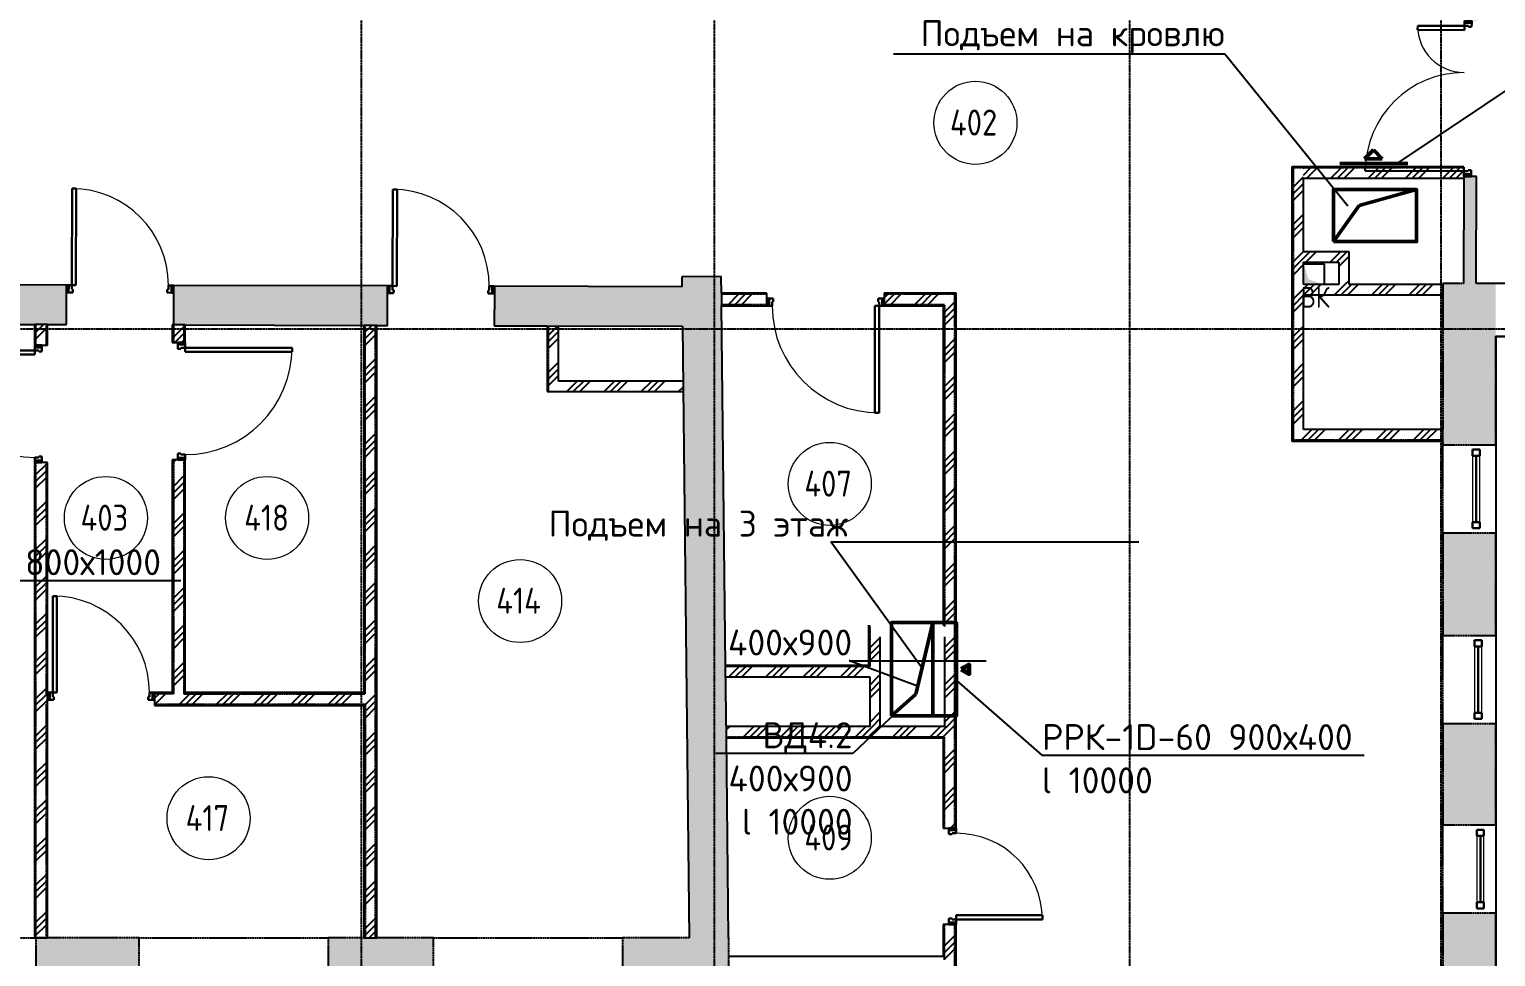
# Model space of a CAD drawing. Header units: millimetres. Extents: x -99936 to 523262, y -63190 to 327013.
# Drawn here: x 358565 to 372688, y 2708 to 11641 of the extents above; entities that cross this region are included whole.
import ezdxf
from ezdxf import colors
from ezdxf.entities.mleader import LeaderData, LeaderLine
from ezdxf.math import Vec2, Vec3

# ---------------------------------------------------------------- set-up
doc = ezdxf.new("R2010")
doc.units = ezdxf.units.MM
doc.linetypes.add('ADSK_Линия сетки', pattern=[25, 20, -2.5, 0, -2.5])
doc.linetypes.add('ADSK_Снесено', pattern=[4.5, 3, -1.5])
for name, color, linetype, lineweight, true_color in [('_ Окна', 5, 'Continuous', 30, 0x0000ff), ('Линии', 7, 'Continuous', 9, 0x00a600), ('Стены внутренние', 5, 'Continuous', 18, 0x0000ff), ('Стены наружные', 1, 'ADSK_Снесено', 18, 0xff0000)]:
    doc.layers.add(name, color=color, linetype=linetype, lineweight=lineweight, true_color=true_color)
for name, color, linetype, lineweight in [('Аннотация', 7, 'Continuous', 9), ('Вытяжка', 5, 'Continuous', 60), ('Двери', 251, 'Continuous', 18), ('ДУ', 5, 'Continuous', 50), ('Марки помещений', 7, 'Continuous', 20), ('Окна', 251, 'Continuous', 18), ('ПОДПОР', 1, 'Continuous', 50), ('Узлы', 7, 'Continuous', 18)]:
    doc.layers.add(name, color=color, linetype=linetype, lineweight=lineweight)
doc.styles.add('GOST Common_1', font='GOST Common_0.ttf', dxfattribs={"width": 0.9, "height": 200})
doc.styles.add('GOST Common_2', font='GOST Common_0.ttf', dxfattribs={"width": 0.9, "height": 250})
doc.styles.add('ISOCPEUR', font='isocpeur.ttf', dxfattribs={"height": 250})
pattern_1 = [(45, (322754.53, 150), (-179.6051, 179.6051), []), (45, (322818.03, 150), (0, 359.2102), []), (45, (322691.03, 150), (0, 359.2102), [])]

# ---------------------------------------------------------------- blocks, each defined once
blk = doc.blocks.new('Витраж-тент со смещением вовне - 60мм 30 сдвиг-1466964-04 План 4-го этажа')
at = {"layer": '_ Окна'}
for p, q in [((-379, 25), (-379, -45)), ((-379, 25), (-319, 25)), ((-379, -45), (-379, 25)), ((-319, 25), (-319, -45)), ((379, 25), (319, 25)), ((319, 25), (319, -45)), ((379, -45), (379, 25)), ((379, -45), (379, 25)), ((-319, -45), (-379, -45)), ((-319, -10), (319, -10)), ((319, -45), (379, -45))]:
    blk.add_line(p, q, dxfattribs=at)
at = {"layer": 'Окна'}
for p, q in [((319, 25), (-319, 25)), ((-319, -45), (319, -45))]:
    blk.add_line(p, q, dxfattribs=at)
blk = doc.blocks.new('AC_Дверь_Однопольная - Д-36л 1130х2200h-2279770-04 План 4-го этажа')
at = {"layer": 'Двери', "lineweight": 30}
for p, q in [((515, 1092), (475, 1092)), ((475, 1092), (475, 62)), ((515, 62), (515, 1092)), ((-545, 62), (-565, 62)), ((-565, 62), (-565, -8)), ((-515, 62), (-545, 62)), ((-545, 62), (-545, -8)), ((-545, -8), (-545, 62)), ((-515, 22), (-515, 62)), ((-505, 22), (-515, 22)), ((-505, -8), (-505, 22)), ((475, 62), (515, 62)), ((515, 22), (505, 22)), ((505, 22), (505, -8)), ((545, 62), (515, 62)), ((515, 62), (515, 22)), ((545, -8), (545, 62)), ((565, 62), (545, 62)), ((545, 62), (545, -8)), ((565, -8), (565, 62)), ((-565, -8), (-545, -8)), ((-545, -8), (-505, -8)), ((505, -8), (545, -8)), ((545, -8), (565, -8))]:
    blk.add_line(p, q, dxfattribs=at)
at = {"layer": 'Двери'}
blk.add_arc((515, 62), 1030, 90, 180, dxfattribs=at)
blk = doc.blocks.new('AC_Дверь_Однопольная - Д-35п 1130х2200h-1983249-04 План 4-го этажа')
at = {"layer": 'Двери', "lineweight": 30}
for p, q in [((-515, 1092), (-475, 1092)), ((-515, 62), (-515, 1092)), ((-475, 1092), (-475, 62)), ((-565, 62), (-545, 62)), ((-565, -8), (-565, 62)), ((-545, 62), (-515, 62)), ((-545, -8), (-545, 62)), ((-545, 62), (-545, -8)), ((-475, 62), (-515, 62)), ((-515, 62), (-515, 22)), ((-515, 22), (-505, 22)), ((-505, 22), (-505, -8)), ((505, 22), (515, 22)), ((505, -8), (505, 22)), ((515, 62), (545, 62)), ((515, 22), (515, 62)), ((545, 62), (545, -8)), ((545, 62), (565, 62)), ((545, -8), (545, 62)), ((565, 62), (565, -8)), ((-545, -8), (-565, -8)), ((-505, -8), (-545, -8)), ((545, -8), (505, -8)), ((565, -8), (545, -8))]:
    blk.add_line(p, q, dxfattribs=at)
at = {"layer": 'Двери'}
blk.add_arc((-515, 62), 1030, 0, 90, dxfattribs=at)
blk = doc.blocks.new('AC_Дверь_Однопольная - Д-19п 1030х2200h-1983254-04 План 4-го этажа')
at = {"layer": 'Двери', "lineweight": 30}
for p, q in [((-465, 992), (-425, 992)), ((-465, 62), (-465, 992)), ((-425, 992), (-425, 62)), ((-515, 62), (-495, 62)), ((-515, -8), (-515, 62)), ((-495, 62), (-465, 62)), ((-495, -8), (-495, 62)), ((-495, 62), (-495, -8)), ((-425, 62), (-465, 62)), ((-465, 62), (-465, 22)), ((-465, 22), (-455, 22)), ((-455, 22), (-455, -8)), ((455, 22), (465, 22)), ((455, -8), (455, 22)), ((465, 62), (495, 62)), ((465, 22), (465, 62)), ((495, 62), (495, -8)), ((495, 62), (515, 62)), ((495, -8), (495, 62)), ((515, 62), (515, -8)), ((-495, -8), (-515, -8)), ((-455, -8), (-495, -8)), ((495, -8), (455, -8)), ((515, -8), (495, -8))]:
    blk.add_line(p, q, dxfattribs=at)
at = {"layer": 'Двери'}
blk.add_arc((-465, 62), 930, 0, 90, dxfattribs=at)
blk = doc.blocks.new('AC_Дверь_Однопольная - Д-30п 1030х2200h-1983150-04 План 4-го этажа')
at = {"layer": 'Двери', "lineweight": 30}
for p, q in [((-465, 1120), (-425, 1120)), ((-465, 190), (-465, 1120)), ((-425, 1120), (-425, 190)), ((-515, 190), (-495, 190)), ((-515, 120), (-515, 190)), ((-495, 190), (-465, 190)), ((-495, 120), (-495, 190)), ((-495, 190), (-495, 120)), ((-425, 190), (-465, 190)), ((-465, 190), (-465, 150)), ((-465, 150), (-455, 150)), ((-455, 150), (-455, 120)), ((455, 150), (465, 150)), ((455, 120), (455, 150)), ((465, 190), (495, 190)), ((465, 150), (465, 190)), ((495, 190), (495, 120)), ((495, 190), (515, 190)), ((495, 120), (495, 190)), ((515, 190), (515, 120)), ((-495, 120), (-515, 120)), ((-455, 120), (-495, 120)), ((495, 120), (455, 120)), ((515, 120), (495, 120))]:
    blk.add_line(p, q, dxfattribs=at)
at = {"layer": 'Двери'}
blk.add_arc((-465, 190), 930, 0, 90, dxfattribs=at)
blk = doc.blocks.new('AC_Дверь_Однопольная - Д-27л 930х2200h-1983253-04 План 4-го этажа')
at = {"layer": 'Двери', "lineweight": 30}
for p, q in [((415, 892), (375, 892)), ((375, 892), (375, 62)), ((415, 62), (415, 892)), ((-445, 62), (-465, 62)), ((-465, 62), (-465, -8)), ((-415, 62), (-445, 62)), ((-445, 62), (-445, -8)), ((-445, -8), (-445, 62)), ((-415, 22), (-415, 62)), ((-405, 22), (-415, 22)), ((-405, -8), (-405, 22)), ((375, 62), (415, 62)), ((415, 22), (405, 22)), ((405, 22), (405, -8)), ((445, 62), (415, 62)), ((415, 62), (415, 22)), ((445, -8), (445, 62)), ((465, 62), (445, 62)), ((445, 62), (445, -8)), ((465, -8), (465, 62)), ((-465, -8), (-445, -8)), ((-445, -8), (-405, -8)), ((405, -8), (445, -8)), ((445, -8), (465, -8))]:
    blk.add_line(p, q, dxfattribs=at)
at = {"layer": 'Двери'}
blk.add_arc((415, 62), 830, 90, 180, dxfattribs=at)
blk = doc.blocks.new('AC_Дверь_Двупольная - Д-28п 1500х2200h-2039710-04 План 4-го этажа')
at = {"layer": 'Двери', "lineweight": 30}
for p, q in [((-700, 1010), (-660, 1010)), ((-700, 60), (-700, 1010)), ((-660, 1010), (-660, 60)), ((700, 510), (660, 510)), ((660, 510), (660, 60)), ((700, 60), (700, 510)), ((-750, 60), (-730, 60)), ((-750, -10), (-750, 60)), ((-730, 60), (-700, 60)), ((-730, -10), (-730, 60)), ((-730, 60), (-730, -10)), ((-660, 60), (-700, 60)), ((-700, 60), (-700, 20)), ((-700, 20), (-690, 20)), ((-690, 20), (-690, -10)), ((660, 60), (700, 60)), ((700, 20), (690, 20)), ((690, 20), (690, -10)), ((730, 60), (700, 60)), ((700, 60), (700, 20)), ((730, -10), (730, 60)), ((750, 60), (730, 60)), ((730, 60), (730, -10)), ((750, -10), (750, 60)), ((-730, -10), (-750, -10)), ((-690, -10), (-730, -10)), ((690, -10), (730, -10)), ((730, -10), (750, -10))]:
    blk.add_line(p, q, dxfattribs=at)
at = {"layer": 'Двери'}
for centre, radius, start, end in [((-700, 60), 950, 360, 90), ((700, 60), 450, 90, 180)]:
    blk.add_arc(centre, radius, start, end, dxfattribs=at)
blk = doc.blocks.new('ADSK_Марка_Помещение_ОдноЗначение - Номер-247393-04 План 4-го этажа')
at = {"layer": 'Марки помещений'}
blk.add_circle((0, 0), 4, dxfattribs=at)
blk = doc.blocks.new('*U2030')
for p, q in [((0, 450), (0, -450)), ((0, 0), (0, 50))]:
    blk.add_line(p, q)
at = {"layer": 'Вытяжка'}
blk.add_lwpolyline([(45, 0), (122, -44), (122, 44)], close=True, dxfattribs=at)

msp = doc.modelspace()

# ---------------------------------------------------------------- hatches: boundary and pattern name
at = {"layer": 'Стены внутренние', "lineweight": 25, "true_color": 0x636466}
h = msp.add_hatch(color=251, dxfattribs=at)
h.paths.add_polyline_path([(372498.884, 9192.302), (372502.155, 10224.395), (372382.154, 10224.554), (372378.883, 9192.302)])
h.paths.add_polyline_path([(372506.908, 11724.388), (372510.046, 12714.669), (372390.046, 12714.669), (372386.909, 11724.768), (372456.908, 11724.546)])
h = msp.add_hatch(dxfattribs=at)
h.set_pattern_fill('FP_1', color=251, style=0, pattern_type=2)
h.set_pattern_definition(pattern_1)
h.paths.add_polyline_path([(370737.38, 7786.788), (370837.38, 7786.788), (370837.38, 10224.775), (370737.38, 10224.775), (370737.38, 8164.708)])
h = msp.add_hatch(dxfattribs=at)
h.set_pattern_fill('FP_1', color=251, style=0, pattern_type=2)
h.set_pattern_definition([(45, (322754.53, 231.5), (-179.6051, 179.6051), []), (45, (322818.03, 231.5), (0, 359.2102), []), (45, (322691.03, 231.5), (0, 359.2102), [])])
h.paths.add_polyline_path([(372381.838, 10206.285), (372382.155, 10306.285), (370837.38, 10306.285), (370837.38, 10206.285), (372330.747, 10206.285)])
h = msp.add_hatch(dxfattribs=at)
h.set_pattern_fill('FP_1', color=251, style=0, pattern_type=2)
h.set_pattern_definition(pattern_1)
h.paths.add_polyline_path([(371277.38, 9397.404), (371277.38, 9497.404), (370837.38, 9497.404), (370837.38, 9397.404), (371177.38, 9397.404)])
h = msp.add_hatch(dxfattribs=at)
h.set_pattern_fill('FP_1', color=251, style=0, pattern_type=2)
h.set_pattern_definition(pattern_1)
h.paths.add_polyline_path([(371177.38, 9182.358), (371277.38, 9182.358), (371277.38, 9397.404), (371177.38, 9397.404), (371177.38, 9192.302)])
h = msp.add_hatch(color=251, dxfattribs=at)
h.paths.add_polyline_path([(364854.769, 8781.477), (364850.53, 9161.49), (363044.376, 9166.264), (363043.372, 8786.266), (363813.805, 8784.229)])
h.paths.add_polyline_path([(362013.375, 8788.988), (362013.375, 9168.989), (359954.156, 9174.433), (359953.152, 8794.434), (361561.126, 8790.184)])
h.paths.add_polyline_path([(358923.155, 8797.156), (358923.975, 9177.155), (356028.728, 9184.809), (356027.724, 8804.81), (357055.769, 8802.093)])
msp.add_hatch(color=251, dxfattribs=at).paths.add_polyline_path([(364920.502, 2889.504), (365300.526, 2889.504), (365229.448, 9260.612), (364849.471, 9256.372), (364912.593, 3598.48)])
h = msp.add_hatch(dxfattribs=at)
h.set_pattern_fill('FP_1', color=251, style=0, pattern_type=2)
h.set_pattern_definition(pattern_1)
h.paths.add_polyline_path([(372177.935, 9082.358), (372177.935, 9182.358), (370837.38, 9182.358), (370837.38, 9082.358), (371037.38, 9082.358)])
h = msp.add_hatch(dxfattribs=at)
h.set_pattern_fill('FP_1', color=251, style=0, pattern_type=2)
h.set_pattern_definition(pattern_1)
h.paths.add_polyline_path([(367479.88, 8988.917), (367479.88, 9088.917), (366799.88, 9088.917), (366799.88, 8988.917), (367379.88, 8988.917)])
h.paths.add_polyline_path([(365669.88, 8988.917), (365669.88, 9088.917), (365231.363, 9088.917), (365232.479, 8988.917), (365629.821, 8988.917)])
h = msp.add_hatch(dxfattribs=at)
h.set_pattern_fill('FP_1', color=251, style=0, pattern_type=2)
h.set_pattern_definition(pattern_1)
h.paths.add_polyline_path([(367479.88, 5788.845), (367479.88, 8988.917), (367379.88, 8988.917), (367379.88, 5788.845)])
h = msp.add_hatch(dxfattribs=at)
h.set_pattern_fill('FP_1', color=251, style=0, pattern_type=2)
h.set_pattern_definition(pattern_1)
h.paths.add_polyline_path([(358629.152, 2890.465), (358729.152, 2890.465), (358729.152, 7467.638), (358629.152, 7467.638), (358629.152, 3608.273)])
h.paths.add_polyline_path([(358687.152, 8597.638), (358729.152, 8597.638), (358729.152, 8797.669), (358629.152, 8797.156), (358629.152, 8597.638)])
h = msp.add_hatch(dxfattribs=at)
h.set_pattern_fill('FP_1', color=251, style=0, pattern_type=2)
h.set_pattern_definition(pattern_1)
h.paths.add_polyline_path([(360053.152, 5240.026), (360053.152, 7494.434), (359953.152, 7494.434), (359953.152, 5240.026)])
h.paths.add_polyline_path([(359995.152, 8624.434), (360053.152, 8624.434), (360053.152, 8794.17), (359953.152, 8794.434), (359953.152, 8624.434)])
h = msp.add_hatch(dxfattribs=at)
h.set_pattern_fill('FP_1', color=251, style=0, pattern_type=2)
h.set_pattern_definition(pattern_1)
h.paths.add_polyline_path([(361899.88, 2889.504), (361899.88, 8789.288), (361799.88, 8788.988), (361799.88, 2889.504)])
h = msp.add_hatch(dxfattribs=at)
h.set_pattern_fill('FP_1', color=251, style=0, pattern_type=2)
h.set_pattern_definition(pattern_1)
h.paths.add_polyline_path([(363663.24, 8152.526), (363663.24, 8784.627), (363563.24, 8784.891), (363563.24, 8152.526)])
h = msp.add_hatch(dxfattribs=at)
h.set_pattern_fill('FP_1', color=251, style=0, pattern_type=2)
h.set_pattern_definition(pattern_1)
h.paths.add_polyline_path([(364861.786, 8152.526), (364860.671, 8252.526), (363663.24, 8252.526), (363663.24, 8152.526), (364854.769, 8152.526)])
h = msp.add_hatch(dxfattribs=at)
h.set_pattern_fill('FP_1', color=251, style=0, pattern_type=2)
h.set_pattern_definition(pattern_1)
h.paths.add_polyline_path([(370737.38, 7686.788), (372177.935, 7686.788), (372177.935, 7786.788), (370737.38, 7786.788)])
h = msp.add_hatch(dxfattribs=at)
h.set_pattern_fill('FP_1', color=251, style=0, pattern_type=2)
h.set_pattern_definition(pattern_1)
h.paths.add_polyline_path([(366659.88, 5402.164), (366759.88, 5402.164), (366759.88, 5888.845), (366659.88, 5888.845), (366659.88, 5502.164)])
h = msp.add_hatch(dxfattribs=at)
h.set_pattern_fill('FP_1', color=251, style=0, pattern_type=2)
h.set_pattern_definition(pattern_1)
h.paths.add_polyline_path([(367479.88, 4926.788), (367479.88, 5788.845), (367379.88, 5788.845), (367379.88, 4926.788)])
h = msp.add_hatch(dxfattribs=at)
h.set_pattern_fill('FP_1', color=251, style=0, pattern_type=2)
h.set_pattern_definition(pattern_1)
h.paths.add_polyline_path([(365272.494, 5402.164), (366659.88, 5402.164), (366659.88, 5502.164), (365271.378, 5502.164)])
h = msp.add_hatch(dxfattribs=at)
h.set_pattern_fill('FP_1', color=251, style=0, pattern_type=2)
h.set_pattern_definition(pattern_1)
h.paths.add_polyline_path([(366659.88, 4926.788), (366759.88, 4926.788), (366759.88, 5402.164), (366659.88, 5402.164), (366659.88, 5127.085)])
h = msp.add_hatch(dxfattribs=at)
h.set_pattern_fill('FP_1', color=251, style=0, pattern_type=2)
h.set_pattern_definition(pattern_1)
h.paths.add_polyline_path([(359953.152, 5140.026), (361799.88, 5140.026), (361799.88, 5240.026), (359771.152, 5240.026), (359771.152, 5140.026)])
h.paths.add_polyline_path([(358741.152, 5140.026), (358741.152, 5240.026), (358729.152, 5240.026), (358729.152, 5140.026), (358739.152, 5140.026)])
h = msp.add_hatch(dxfattribs=at)
h.set_pattern_fill('FP_1', color=251, style=0, pattern_type=2)
h.set_pattern_definition(pattern_1)
h.paths.add_polyline_path([(365278.913, 4826.788), (367379.88, 4826.846), (367379.88, 4926.788), (365277.797, 4926.788)])
h = msp.add_hatch(dxfattribs=at)
h.set_pattern_fill('FP_1', color=251, style=0, pattern_type=2)
h.set_pattern_definition(pattern_1)
h.paths.add_polyline_path([(367479.88, 2676.774), (367479.88, 3016.788), (367379.88, 3016.788), (367379.88, 2676.774), (367474.407, 2676.774)])
h.paths.add_polyline_path([(367421.88, 3946.788), (367479.88, 3946.788), (367479.88, 4926.788), (367379.88, 4926.788), (367379.88, 3946.788)])
at = {"layer": 'Стены наружные', "lineweight": 25, "true_color": 0x636466}
h = msp.add_hatch(color=251, dxfattribs=at)
h.paths.add_polyline_path([(372357.121, 300.232), (372687.935, 300.232), (372687.935, 1286.634), (372177.935, 1286.634), (372177.935, 300.232), (372354.81, 300.232)])
h.paths.add_polyline_path([(372344.65, 2136.634), (372687.935, 2136.634), (372687.935, 3126.399), (372177.935, 3126.399), (372177.935, 2136.634)])
h.paths.add_polyline_path([(372687.935, 3976.399), (372687.935, 4951.653), (372177.935, 4951.653), (372177.935, 3976.399), (372354.81, 3976.399)])
h.paths.add_polyline_path([(372177.935, 5801.653), (372687.935, 5801.653), (372687.935, 6788.431), (372177.935, 6788.431), (372177.935, 6645.896)])
h.paths.add_polyline_path([(372687.935, 7638.431), (372687.935, 9192.302), (372177.935, 9192.302), (372177.935, 7638.431), (372354.81, 7638.431)])
h = msp.add_hatch(color=251, dxfattribs=at)
h.paths.add_polyline_path([(364278.988, 2379.504), (365301.466, 2379.504), (365300.526, 2889.504), (364278.988, 2889.504), (364278.988, 2683.426)])
h.paths.add_polyline_path([(362458.988, 2379.504), (362458.988, 2889.504), (361442.167, 2889.504), (361442.167, 2379.504), (361561.126, 2379.504)])
h.paths.add_polyline_path([(359622.167, 2379.504), (359622.167, 2889.504), (358629.152, 2889.504), (358629.152, 2379.504), (359308.448, 2379.504)])
h.paths.add_polyline_path([(356158.593, 2379.504), (356809.152, 2379.504), (356809.152, 2889.504), (355819.175, 2889.504), (355819.175, 2379.504)])
h.paths.add_polyline_path([(352956.271, 2379.504), (353999.175, 2379.504), (353999.175, 2889.504), (352956.271, 2889.504), (352956.271, 2712.135)])
h.paths.add_polyline_path([(351136.271, 2379.504), (351136.271, 2889.504), (350123.488, 2889.504), (350123.488, 2379.504), (350615.418, 2379.504)])
h.paths.add_polyline_path([(348303.488, 2379.504), (348303.488, 2889.504), (347304.348, 2889.504), (347304.348, 2379.504), (348045.055, 2379.504)])
h.paths.add_polyline_path([(344533.073, 2379.504), (345484.348, 2379.504), (345484.348, 2889.504), (344533.073, 2889.504), (344533.073, 2723.679)])
h.paths.add_polyline_path([(341692.252, 2379.504), (342713.073, 2379.504), (342713.073, 2889.504), (341692.252, 2889.504), (341692.252, 2723.679)])
h.paths.add_polyline_path([(339035.07, 2379.504), (339872.252, 2379.504), (339872.252, 2889.504), (338882.042, 2889.504), (338882.042, 2379.504), (339034.34, 2379.504)])
h.paths.add_polyline_path([(336058.776, 2379.504), (337062.042, 2379.504), (337062.042, 2889.504), (336058.776, 2889.504), (336058.776, 2731.969)])
h.paths.add_polyline_path([(331027.532, 2379.504), (331404.768, 2379.504), (331404.768, 2889.504), (331027.532, 2889.504), (331027.532, 2731.969)])
h.paths.add_polyline_path([(334238.776, 2379.504), (334238.776, 2889.504), (333224.768, 2889.504), (333224.768, 2379.504)])
at = {"layer": 'Узлы', "lineweight": 25, "true_color": 0x636466}
msp.add_hatch(color=251, dxfattribs=at).paths.add_polyline_path([(370837.38, 9182.358), (371037.38, 9182.358), (370886.877, 9231.855), (370837.38, 9382.358), (370837.38, 9192.302)])

# ---------------------------------------------------------------- linework, layer by layer
at = {"linetype": 'ADSK_Линия сетки', "lineweight": 25}
for p, q in [((369164.445, -2753.384), (369164.445, 44684.787)), ((372164.445, -2753.384), (372164.445, 44684.787)), ((361764.445, -2753.384), (361764.445, 21818.801)), ((365164.445, -2753.384), (365164.445, 21818.801)), ((311668.31, 8756.788), (379896.253, 8756.788))]:
    msp.add_line(p, q, dxfattribs=at)
at = {"color": 251, "lineweight": 25, "true_color": 0x636466}
msp.add_lwpolyline([(368787.747, 21084.059), (368787.747, 43909.207), (378787.152, 43909.207), (378968.484, 8682.302), (372687.935, 8682.302), (372687.935, 300.232), (364791.466, 300.232), (364791.466, 2256.788), (353990.508, 2336.478), (354090.93, 2335.737), (354090.93, -2582.567), (341727.178, -2582.567), (341727.178, 2336.478), (331027.532, 2336.478), (331027.532, 422.021), (323045.033, 456.788), (323045.033, 8679.252)], dxfattribs=at)
at = {"layer": 'ДУ'}
for p, q in [((367103.157, 5237.441), (367267.88, 5926.788)), ((366867.88, 5026.788), (367103.157, 5237.441))]:
    msp.add_line(p, q, dxfattribs=at)
for points in [[(366867.88, 5026.788), (366867.88, 5926.788), (367267.88, 5926.788), (367267.88, 5026.788)], [(367267.88, 5926.788), (367493.88, 5926.788), (367493.88, 5026.788), (367267.88, 5026.788)]]:
    msp.add_lwpolyline(points, close=True, dxfattribs=at)
at = {"layer": 'Линии', "color": 251, "lineweight": 25, "true_color": 0x636466}
for p, q in [((370837.38, 9382.358), (371037.38, 9382.358)), ((370837.38, 9182.358), (370837.38, 9382.358)), ((371037.38, 9382.358), (371037.38, 9182.358)), ((371037.38, 9182.358), (370837.38, 9182.358))]:
    msp.add_line(p, q, dxfattribs=at)
at = {"layer": 'ПОДПОР'}
for p, q in [((371510.194, 10479.436), (371426.085, 10395.327)), ((371594.303, 10395.327), (371510.194, 10479.436)), ((371186.676, 10347.762), (371843.189, 10347.762)), ((371426.085, 10395.327), (371594.303, 10395.327)), ((371925.796, 10097.404), (371374.449, 9944.001)), ((371374.449, 9944.001), (371125.796, 9597.404))]:
    msp.add_line(p, q, dxfattribs=at)
msp.add_lwpolyline([(371125.796, 9597.404), (371125.796, 10097.404), (371925.796, 10097.404), (371925.796, 9597.404)], close=True, dxfattribs=at)
at = {"layer": 'Стены внутренние', "color": 251, "lineweight": 25, "true_color": 0x636466}
for p, q in [((370725.38, 10318.285), (370725.38, 7674.788)), ((372382.193, 10318.285), (370725.38, 10318.285)), ((370837.38, 9497.404), (370837.38, 10206.285)), ((370837.38, 10206.285), (372381.838, 10206.285)), ((372382.155, 10224.775), (372378.883, 9192.302)), ((372502.155, 10224.395), (372452.155, 10224.554)), ((372498.884, 9192.302), (372502.155, 10224.395)), ((371277.38, 9497.404), (370837.38, 9497.404)), ((371277.38, 9182.358), (371277.38, 9497.404)), ((370837.38, 9182.358), (370837.38, 9397.404)), ((370837.38, 9397.404), (371177.38, 9397.404)), ((371177.38, 9397.404), (371177.38, 9182.358)), ((358924.16, 9177.155), (356028.728, 9184.809)), ((365229.448, 9260.612), (364849.471, 9256.372)), ((364849.471, 9256.372), (364850.53, 9161.49)), ((365231.229, 9100.917), (365229.448, 9260.612)), ((371177.38, 9182.358), (370837.38, 9182.358)), ((372177.935, 9182.358), (371277.38, 9182.358)), ((358923.155, 8797.156), (358923.975, 9107.155)), ((359953.971, 9104.433), (359953.152, 8794.434)), ((362014.38, 9168.987), (359954.156, 9174.433)), ((362013.375, 8788.988), (362014.195, 9098.987)), ((363044.191, 9096.264), (363043.372, 8786.266)), ((364850.53, 9161.49), (363044.376, 9166.264)), ((365669.88, 9100.917), (365231.229, 9100.917)), ((365231.252, 9098.917), (365232.59, 8978.917)), ((365669.88, 9046.917), (365669.88, 9100.917)), ((367491.88, 9100.917), (366799.88, 9100.917)), ((366799.88, 9100.917), (366799.88, 9046.917)), ((367491.88, 3946.788), (367491.88, 9100.917)), ((370837.38, 7786.788), (370837.38, 9082.358)), ((370837.38, 9082.358), (372177.935, 9082.358)), ((365232.613, 8976.917), (365669.88, 8976.917)), ((365271.244, 5514.164), (365232.613, 8976.917)), ((366799.88, 8976.917), (367367.88, 8976.917)), ((367367.88, 8976.917), (367367.88, 5900.845)), ((356379.38, 8803.88), (358617.152, 8797.965)), ((358617.152, 8797.965), (358617.152, 8597.638)), ((358739.152, 8797.643), (358619.152, 8797.96)), ((358741.152, 8597.638), (358741.152, 8797.638)), ((358741.152, 8797.638), (358923.155, 8797.156)), ((359953.152, 8794.434), (359941.152, 8794.466)), ((359941.152, 8794.466), (359941.152, 8624.434)), ((360063.152, 8794.143), (359953.152, 8794.434)), ((360065.152, 8624.434), (360065.152, 8794.138)), ((360065.152, 8794.138), (361787.88, 8789.584)), ((361787.88, 8789.584), (361787.88, 5252.026)), ((361909.88, 8789.262), (361789.88, 8789.579)), ((361911.88, 2889.504), (361911.88, 8789.256)), ((361911.88, 8789.256), (362013.375, 8788.988)), ((363043.372, 8786.266), (363551.24, 8784.923)), ((363551.24, 8784.923), (363551.24, 8152.526)), ((363553.24, 8784.918), (364854.769, 8781.477)), ((363663.24, 8252.526), (363663.24, 8784.627)), ((364854.769, 8781.477), (364920.502, 2889.504)), ((359941.152, 8624.434), (359995.152, 8624.434)), ((358687.152, 8597.638), (358741.152, 8597.638)), ((364860.671, 8252.526), (363663.24, 8252.526)), ((363551.24, 8152.526), (364861.786, 8152.526)), ((372177.935, 7786.788), (370837.38, 7786.788)), ((372177.935, 7676.788), (372177.935, 7786.788)), ((370725.38, 7674.788), (372177.935, 7674.788)), ((359995.152, 7494.434), (359941.152, 7494.434)), ((359941.152, 7494.434), (359941.152, 5252.026)), ((360065.152, 5252.026), (360065.152, 7494.434)), ((358617.152, 7467.638), (358617.152, 2890.465)), ((358741.152, 7467.638), (358687.152, 7467.638)), ((358741.152, 5252.026), (358741.152, 7467.638)), ((366647.88, 5900.845), (366647.88, 5514.164)), ((366759.88, 4926.788), (366759.88, 5788.845)), ((367379.88, 5788.845), (367379.88, 4926.788)), ((366647.88, 5514.164), (365271.244, 5514.164)), ((365279.025, 4816.788), (365271.267, 5512.164)), ((365272.494, 5402.164), (366659.88, 5402.164)), ((366659.88, 5402.164), (366659.88, 4926.788)), ((359941.152, 5252.026), (359771.152, 5252.026)), ((361787.88, 5252.026), (360065.152, 5252.026)), ((358741.152, 2890.465), (358741.152, 5182.026)), ((359771.152, 5182.026), (359771.152, 5128.026)), ((359771.152, 5128.026), (361787.88, 5128.026)), ((361787.88, 5128.026), (361787.88, 2889.504)), ((366659.88, 4926.788), (365277.797, 4926.788)), ((365279.047, 4814.788), (367367.88, 4814.788)), ((365300.526, 2889.504), (365279.047, 4814.788)), ((367379.88, 4926.788), (366759.88, 4926.788)), ((367367.88, 4814.788), (367367.88, 3946.788)), ((367367.88, 3946.788), (367421.88, 3946.788)), ((367367.88, 3016.788), (367367.88, 2708.774)), ((367421.88, 3016.788), (367367.88, 3016.788)), ((367491.88, 2349.788), (367491.88, 3016.788)), ((358617.152, 2890.465), (358741.152, 2890.465)), ((361789.88, 2889.504), (361909.88, 2889.504)), ((367367.88, 2708.774), (365301.466, 2708.774))]:
    msp.add_line(p, q, dxfattribs=at)
at = {"layer": 'Стены наружные', "color": 251, "lineweight": 25, "true_color": 0x636466}
for p, q in [((372382.187, 10316.285), (370725.38, 10316.285)), ((370727.38, 10318.285), (370727.38, 7674.788)), ((370737.38, 10306.285), (370737.38, 7686.788)), ((372382.155, 10306.285), (370737.38, 10306.285)), ((370737.38, 10234.775), (370737.38, 10236.775)), ((372378.883, 9192.302), (372177.935, 9192.302)), ((372177.935, 9192.302), (372177.935, 7786.788)), ((378458.484, 9192.302), (372498.884, 9192.302)), ((365231.229, 9100.917), (365231.252, 9098.917)), ((365669.88, 9098.917), (365231.252, 9098.917)), ((365669.88, 9088.917), (365231.363, 9088.917)), ((367491.88, 9098.917), (366799.88, 9098.917)), ((367479.88, 9088.917), (366799.88, 9088.917)), ((367479.88, 3946.788), (367479.88, 9088.917)), ((367489.88, 3946.788), (367489.88, 9100.917)), ((367489.88, 9088.917), (367491.88, 9088.917)), ((365669.88, 8988.917), (365232.479, 8988.917)), ((365669.88, 8978.917), (365232.59, 8978.917)), ((365232.59, 8978.917), (365232.613, 8976.917)), ((367379.88, 8988.917), (366799.88, 8988.917)), ((367369.88, 8978.917), (366799.88, 8978.917)), ((367369.88, 5900.845), (367369.88, 8978.917)), ((367379.88, 8988.917), (367379.88, 5888.845)), ((358619.152, 8797.96), (358617.152, 8797.965)), ((358619.152, 8597.638), (358619.152, 8797.96)), ((358629.152, 8597.638), (358629.152, 8797.934)), ((358729.152, 8597.638), (358729.152, 8797.669)), ((358741.152, 8797.638), (358739.152, 8797.643)), ((358739.152, 8597.638), (358739.152, 8797.643)), ((359943.152, 8794.46), (359943.152, 8624.434)), ((359953.152, 8794.434), (359953.152, 8624.434)), ((360053.152, 8794.17), (360053.152, 8624.434)), ((360065.152, 8794.138), (360063.152, 8794.143)), ((360063.152, 8794.143), (360063.152, 8624.434)), ((361789.88, 8789.579), (361787.88, 8789.584)), ((361789.88, 5250.026), (361789.88, 8789.579)), ((361799.88, 5240.026), (361799.88, 8789.552)), ((361899.88, 2889.504), (361899.88, 8789.288)), ((361911.88, 8789.256), (361909.88, 8789.262)), ((361909.88, 2889.504), (361909.88, 8789.262)), ((363553.24, 8784.918), (363551.24, 8784.923)), ((363553.24, 8784.918), (363553.24, 8152.526)), ((363563.24, 8784.891), (363563.24, 8152.526)), ((372687.935, 7638.431), (372687.935, 8682.302)), ((372687.935, 8682.302), (378968.484, 8682.302)), ((370727.38, 7686.788), (370725.38, 7686.788)), ((370725.38, 7676.788), (372177.935, 7676.788)), ((370737.38, 7686.788), (372177.935, 7686.788)), ((372177.935, 7674.788), (372177.935, 7676.788)), ((372177.935, 7674.788), (372177.935, 7638.431)), ((372177.935, 7638.431), (372687.935, 7638.431)), ((372177.935, 6788.431), (372177.935, 7638.431)), ((372687.935, 7638.431), (372687.935, 6788.431)), ((359943.152, 7494.434), (359943.152, 5240.026)), ((359953.152, 7494.434), (359953.152, 5240.026)), ((360053.152, 7494.434), (360053.152, 5240.026)), ((360063.152, 7494.434), (360063.152, 5250.026)), ((358619.152, 2890.465), (358619.152, 7467.638)), ((358629.152, 2890.465), (358629.152, 7467.638)), ((358729.152, 5240.026), (358729.152, 7467.638)), ((358739.152, 5240.026), (358739.152, 7467.638)), ((372687.935, 6788.431), (372177.935, 6788.431)), ((372177.935, 6788.431), (372177.935, 5801.653)), ((372687.935, 5801.653), (372687.935, 6788.431)), ((366649.88, 5900.845), (366649.88, 5512.164)), ((366659.88, 5898.845), (366659.88, 5900.845)), ((366659.88, 5888.845), (366659.88, 5502.164)), ((367379.88, 5900.845), (367367.88, 5900.845)), ((372177.935, 5801.653), (372687.935, 5801.653)), ((372177.935, 4951.653), (372177.935, 5801.653)), ((372687.935, 5801.653), (372687.935, 4951.653)), ((365271.244, 5514.164), (365271.267, 5512.164)), ((366649.88, 5512.164), (365271.267, 5512.164)), ((366659.88, 5502.164), (365271.378, 5502.164)), ((358741.152, 5240.026), (358729.152, 5240.026)), ((359771.152, 5250.026), (359941.152, 5250.026)), ((359953.152, 5240.026), (359771.152, 5240.026)), ((359941.152, 5240.026), (359941.152, 5252.026)), ((360053.152, 5240.026), (361799.88, 5240.026)), ((360063.152, 5250.026), (361789.88, 5250.026)), ((358729.152, 2890.465), (358729.152, 5140.026)), ((358741.152, 5140.026), (358729.152, 5140.026)), ((358739.152, 2890.465), (358739.152, 5130.026)), ((358741.152, 5130.026), (358739.152, 5130.026)), ((359771.152, 5140.026), (361799.88, 5140.026)), ((359771.152, 5130.026), (361799.88, 5130.026)), ((361799.88, 5128.026), (361787.88, 5128.026)), ((361789.88, 2889.504), (361789.88, 5128.026)), ((361799.88, 5140.026), (361799.88, 2889.504)), ((372687.935, 4951.653), (372177.935, 4951.653)), ((372177.935, 4951.653), (372177.935, 3976.399)), ((372687.935, 3976.399), (372687.935, 4951.653)), ((365278.913, 4826.788), (367379.88, 4826.788)), ((365279.025, 4816.788), (365279.047, 4814.788)), ((365279.025, 4816.788), (367379.88, 4816.788)), ((367367.88, 4814.788), (367379.88, 4814.788)), ((367369.88, 3946.788), (367369.88, 4814.788)), ((367379.88, 3946.788), (367379.88, 4826.788)), ((372177.935, 3976.399), (372687.935, 3976.399)), ((372177.935, 3126.399), (372177.935, 3976.399)), ((372687.935, 3976.399), (372687.935, 3126.399)), ((372687.935, 3126.399), (372177.935, 3126.399)), ((372177.935, 3126.399), (372177.935, 2136.634)), ((372687.935, 2136.634), (372687.935, 3126.399)), ((367369.88, 2708.774), (367369.88, 3016.788)), ((367379.88, 2676.774), (367379.88, 3016.788)), ((367479.88, 2349.788), (367479.88, 3016.788)), ((367489.88, 2708.774), (367489.88, 3016.788)), ((356809.152, 2889.504), (358629.152, 2889.504)), ((359622.167, 2889.504), (358629.152, 2889.504)), ((358629.152, 2889.504), (358629.152, 2379.504)), ((359622.167, 2379.504), (359622.167, 2889.504)), ((359622.167, 2889.504), (361442.167, 2889.504)), ((361787.88, 2889.504), (361442.167, 2889.504)), ((361442.167, 2889.504), (361442.167, 2379.504)), ((361787.88, 2889.504), (361789.88, 2889.504)), ((361909.88, 2889.504), (361911.88, 2889.504)), ((362458.988, 2889.504), (361911.88, 2889.504)), ((362458.988, 2379.504), (362458.988, 2889.504)), ((362458.988, 2889.504), (364278.988, 2889.504)), ((364920.502, 2889.504), (364278.988, 2889.504)), ((364278.988, 2889.504), (364278.988, 2379.504)), ((365301.466, 2889.504), (365300.526, 2889.504)), ((365301.466, 810.232), (365301.466, 2889.504)), ((367489.88, 2708.774), (367491.88, 2708.774))]:
    msp.add_line(p, q, dxfattribs=at)

# ---------------------------------------------------------------- block references
at = {"layer": '_ Окна', "color": 251, "lineweight": 25, "true_color": 0x636466, "rotation": 270.0000000000003}
for p in [(372510.234, 7213.431), (372530.167, 5376.653), (372550.478, 3551.399)]:
    msp.add_blockref('Витраж-тент со смещением вовне - 60мм 30 сдвиг-1466964-04 План 4-го этажа', p, dxfattribs=at)
at = {"layer": 'Двери', "color": 251, "lineweight": 25, "true_color": 0x636466}
for name, p, rotation in [('AC_Дверь_Двупольная - Д-28п 1500х2200h-2039710-04 План 4-го этажа', (372444.532, 10974.581), 89.81843343957114), ('AC_Дверь_Однопольная - Д-30п 1030х2200h-1983150-04 План 4-го этажа', (359438.656, 8985.795), 359.8485505277052), ('AC_Дверь_Однопольная - Д-30п 1030х2200h-1983150-04 План 4-го этажа', (362528.876, 8977.626), 359.8485505277052), ('AC_Дверь_Однопольная - Д-35п 1130х2200h-1983249-04 План 4-го этажа', (366234.88, 9038.917), 180), ('AC_Дверь_Однопольная - Д-35п 1130х2200h-1983249-04 План 4-го этажа', (360003.152, 8059.434), 269.9999999999999), ('AC_Дверь_Однопольная - Д-36л 1130х2200h-2279770-04 План 4-го этажа', (358679.152, 8032.638), 89.99999999999993), ('AC_Дверь_Однопольная - Д-27л 930х2200h-1983253-04 План 4-го этажа', (367429.88, 3481.788), 269.9999999999999)]:
    msp.add_blockref(name, p, dxfattribs=dict(at, rotation=rotation))
msp.add_blockref('AC_Дверь_Однопольная - Д-19п 1030х2200h-1983254-04 План 4-го этажа', (359256.152, 5190.026), dxfattribs=at)
at = {"layer": 'ДУ'}
msp.add_blockref('*U2030', (367493.88, 5476.788), dxfattribs=at)
at = {"layer": 'Марки помещений', "color": 251, "lineweight": 25, "true_color": 0x636466, "xscale": 99.99999999999993, "yscale": 99.99999999999993, "zscale": 99.99999999999993}
for p in [(367677.022, 10740.798), (366274.61, 7262.179), (359303.291, 6934.039), (360855.55, 6934.039), (363292.221, 6134.039), (360291.858, 4040.841), (366274.61, 3853.052)]:
    msp.add_blockref('ADSK_Марка_Помещение_ОдноЗначение - Номер-247393-04 План 4-го этажа', p, dxfattribs=at)

# ---------------------------------------------------------------- texts
at = {"layer": 'Аннотация', "color": 251, "lineweight": 25, "true_color": 0x636466, "insert": (370811.695, 9160.378), "char_height": 200, "width": 360.75937, "attachment_point": 1, "style": 'GOST Common_1'}
msp.add_mtext('ВК', dxfattribs=at)
at = {"layer": 'Марки помещений', "color": 251, "lineweight": 25, "true_color": 0x636466, "char_height": 250, "attachment_point": 1, "style": 'GOST Common_2'}
for s, insert, width in [('402', (367432.215, 10868.523), 606.07575), ('407', (366029.803, 7389.904), 606.07575), ('403', (359058.483, 7061.764), 606.07575), ('418', (360634.593, 7061.764), 548.35425), ('414', (363062.264, 6261.764), 569.99981), ('417', (360070.901, 4168.566), 548.35425), ('409', (366029.803, 3980.777), 606.07575)]:
    msp.add_mtext(s, dxfattribs=dict(at, insert=insert, width=width))

# ---------------------------------------------------------------- leaders
at = {"ltscale": 10}
ml = msp.add_multileader_mtext('Standard', dxfattribs=at)
ml.set_content('Подъем на кровлю', color=256, style='ISOCPEUR')
ml.set_leader_properties()
ml.build(insert=Vec2(0, 0))
ml.multileader.update_dxf_attribs({"text_left_attachment_type": 6, "text_right_attachment_type": 6, "dogleg_length": 0.36, "arrow_head_size": 0.18})
ctx = ml.context
ctx.base_point, ctx.char_height, ctx.arrow_head_size, ctx.landing_gap_size, ctx.plane_origin = Vec3(367227.369, 11403.618), 250, 0.18, 0.09, Vec3(371264.122, 9936.478)
ctx.left_attachment, ctx.right_attachment, ctx.text_align_type = 6, 6, 2
notes = []
notes.append((ctx, [(1, (1, 1, 0), (370077.909, 11403.618), (-1, 0), 0.36, [(0, [(371264.122, 9936.478)], 0, [])])]))
ctx.mtext.insert, ctx.mtext.alignment, ctx.mtext.flow_direction = Vec3(370077.459, 11728.618), 3, 5
ml = msp.add_multileader_mtext('Standard')
ml.set_content('РРК-1-60 700х500\\Pl 9000', color=256, style='ISOCPEUR')
ml.set_leader_properties()
ml.build(insert=Vec2(0, 0))
ml.multileader.update_dxf_attribs({"text_left_attachment_type": 6, "text_right_attachment_type": 6, "dogleg_length": 0.36, "arrow_head_size": 0.18})
ctx = ml.context
ctx.base_point, ctx.char_height, ctx.arrow_head_size, ctx.landing_gap_size, ctx.plane_origin = Vec3(373115.471, 11270.948), 250, 0.18, 0.09, Vec3(371737.676, 10347.762)
ctx.left_attachment, ctx.right_attachment = 6, 6
notes.append((ctx, [(0, (1, 1, 0), (373115.111, 11270.948), (1, 0), 0.36, [(0, [(371737.676, 10347.762)], 0, [])])]))
ctx.mtext.insert, ctx.mtext.flow_direction = Vec3(373115.561, 11570.948), 5
ml = msp.add_multileader_mtext('Standard', dxfattribs=at)
ml.set_content('РРК-1D-60 800х1000\\Pl 16500', color=256, style='ISOCPEUR')
ml.set_leader_properties()
ml.build(insert=Vec2(0, 0))
ml.multileader.update_dxf_attribs({"text_left_attachment_type": 6, "text_right_attachment_type": 6, "dogleg_length": 0.36, "arrow_head_size": 0.18})
ctx = ml.context
ctx.base_point, ctx.char_height, ctx.arrow_head_size, ctx.landing_gap_size, ctx.plane_origin = Vec3(356728.372, 6332.723), 250, 0.18, 0.09, Vec3(359915.552, 7052.63)
ctx.left_attachment, ctx.right_attachment = 6, 6
notes.append((ctx, [(1, (1, 1, 0), (356728.012, 6332.723), (1, 0), 0.36, [(0, [(355904.22, 7052.63)], 0, [])])]))
ctx.mtext.insert, ctx.mtext.flow_direction = Vec3(356728.462, 6632.723), 5
ml = msp.add_multileader_mtext('Standard', dxfattribs=at)
ml.set_content('Подъем на 3 этаж', color=256, style='ISOCPEUR')
ml.set_leader_properties()
ml.build(insert=Vec2(0, 0))
ml.multileader.update_dxf_attribs({"text_left_attachment_type": 6, "text_right_attachment_type": 6, "dogleg_length": 0.36, "arrow_head_size": 0.18})
ctx = ml.context
ctx.base_point, ctx.char_height, ctx.arrow_head_size, ctx.landing_gap_size, ctx.plane_origin = Vec3(363372.621, 6704.313), 250, 0.18, 0.09, Vec3(367169.88, 5476.788)
ctx.left_attachment, ctx.right_attachment, ctx.text_align_type = 6, 6, 2
notes.append((ctx, [(1, (1, 1, 0), (366285.661, 6704.313), (-1, 0), 0.36, [(0, [(367169.88, 5476.788)], 0, [])])]))
ctx.mtext.insert, ctx.mtext.alignment, ctx.mtext.flow_direction = Vec3(366447.939, 7004.313), 3, 5
ml = msp.add_multileader_mtext('Standard', dxfattribs=at)
ml.set_content('400х900', color=256, style='ISOCPEUR')
ml.set_leader_properties()
ml.build(insert=Vec2(0, 0))
ml.multileader.update_dxf_attribs({"text_left_attachment_type": 6, "text_right_attachment_type": 6, "dogleg_length": 0.36, "arrow_head_size": 0.18})
ctx = ml.context
ctx.base_point, ctx.char_height, ctx.arrow_head_size, ctx.landing_gap_size, ctx.plane_origin = Vec3(365262.531, 5559.219), 250, 0.18, 0.09, Vec3(367119.62, 5774.512)
ctx.left_attachment, ctx.right_attachment, ctx.text_align_type = 6, 6, 2
notes.append((ctx, [(1, (1, 1, 0), (366463.071, 5559.219), (-1, 0), 0.36, [(0, [(367119.62, 5313.023)], 0, [])])]))
ctx.mtext.insert, ctx.mtext.alignment, ctx.mtext.flow_direction = Vec3(366490.234, 5859.219), 3, 5
ml = msp.add_multileader_mtext('Standard', dxfattribs=at)
ml.set_content('РРК-1D-60 900х400\\Pl 10000', color=256, style='ISOCPEUR')
ml.set_leader_properties()
ml.build(insert=Vec2(0, 0))
ml.multileader.update_dxf_attribs({"text_left_attachment_type": 6, "text_right_attachment_type": 6, "dogleg_length": 0.36, "arrow_head_size": 0.18})
ctx = ml.context
ctx.base_point, ctx.char_height, ctx.arrow_head_size, ctx.landing_gap_size, ctx.plane_origin = Vec3(368318.032, 4648.127), 250, 0.18, 0.09, Vec3(371505.212, 5368.035)
ctx.left_attachment, ctx.right_attachment = 6, 6
notes.append((ctx, [(1, (1, 1, 0), (368317.672, 4648.127), (1, 0), 0.36, [(0, [(367493.88, 5368.035)], 0, [])])]))
ctx.mtext.insert, ctx.mtext.flow_direction = Vec3(368318.122, 4948.127), 5
ml = msp.add_multileader_mtext('Standard', dxfattribs=at)
ml.set_content('ВД4.2\\P400х900\\Pl 10000', color=256, style='ISOCPEUR')
ml.set_leader_properties()
ml.build(insert=Vec2(0, 0))
ml.multileader.update_dxf_attribs({"text_left_attachment_type": 6, "text_right_attachment_type": 6, "dogleg_length": 0.36, "arrow_head_size": 0.18})
ctx = ml.context
ctx.base_point, ctx.char_height, ctx.arrow_head_size, ctx.landing_gap_size, ctx.plane_origin = Vec3(365294.647, 4666.154), 250, 0.18, 0.09, Vec3(366689.39, 5026.788)
ctx.left_attachment, ctx.right_attachment, ctx.text_align_type = 6, 6, 2
notes.append((ctx, [(0, (1, 1, 0), (366495.187, 4666.154), (-1, 0), 0.36, [(0, [(366969.88, 5112.954)], 0, [])])]))
ctx.mtext.insert, ctx.mtext.alignment, ctx.mtext.flow_direction = Vec3(366494.737, 4966.154), 3, 5
for ctx, leaders in notes:
    for number, flags, end, landing, length, lines in leaders:
        leader = LeaderData()
        leader.index, (leader.has_last_leader_line, leader.has_dogleg_vector, leader.attachment_direction) = number, flags
        leader.last_leader_point, leader.dogleg_vector, leader.dogleg_length = Vec3(end), Vec3(landing), length
        for number, points, colour, breaks in lines:
            line = LeaderLine()
            line.index, line.vertices, line.color, line.breaks = number, Vec3.list(points), colors.encode_raw_color(colour), breaks
            leader.lines.append(line)
        ctx.leaders.append(leader)

doc.saveas('drawing.dxf')
